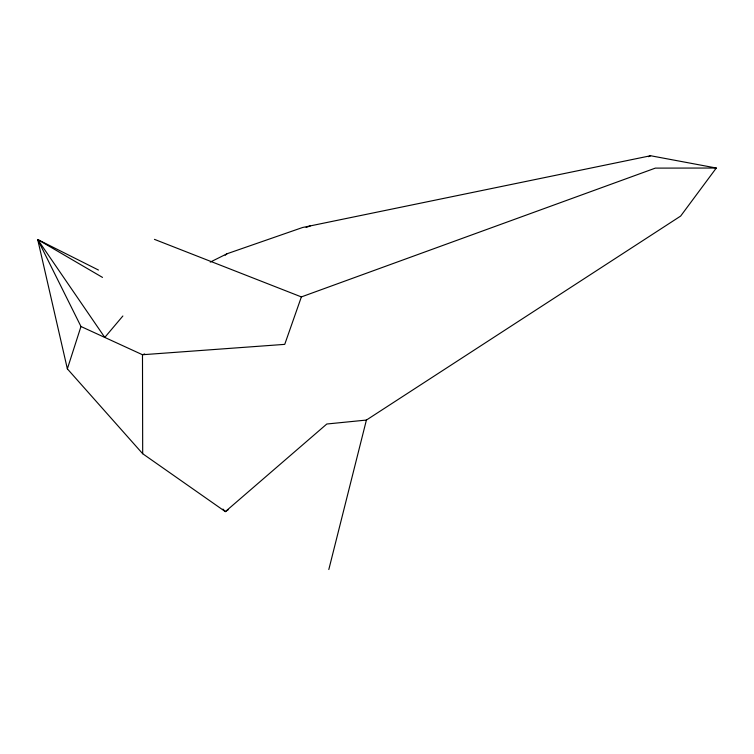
<?xml version="1.0" encoding="UTF-8"?>
<svg xmlns="http://www.w3.org/2000/svg" width="754" height="754" viewBox="0 0 754 754"><rect width="100%" height="100%" fill="white"/><g stroke="black" fill="none" stroke-linecap="round" stroke-linejoin="round"><path stroke-width="1.13" d="M328.81 569.524L366.406 420.063L680.664 216.059L716.3 168.029L650.589 155.739L302.637 227.482L227.02 253.759L210.253 262.109M228.302 509.713L225.342 511.636L142.685 453.719L67.36 368.857L80.97 326.501L37.7 239.536L98.454 270.036M716.3 168.029L655.349 168.114L301.374 296.916L284.739 344.361L142.487 354.738L80.97 326.501M122.874 315.992L104.778 337.424L37.7 239.536L102.516 277.415M225.182 255.22L227.02 253.759M648.44 156.681L650.589 155.739M306.105 227.463L310.441 225.814M144.693 353.928L142.487 354.738L142.685 453.719M366.406 420.063L326.802 424.012L225.342 511.636L222.948 509.073M154.447 239.357L301.374 296.916M37.7 239.536L67.36 368.857"/></g></svg>
